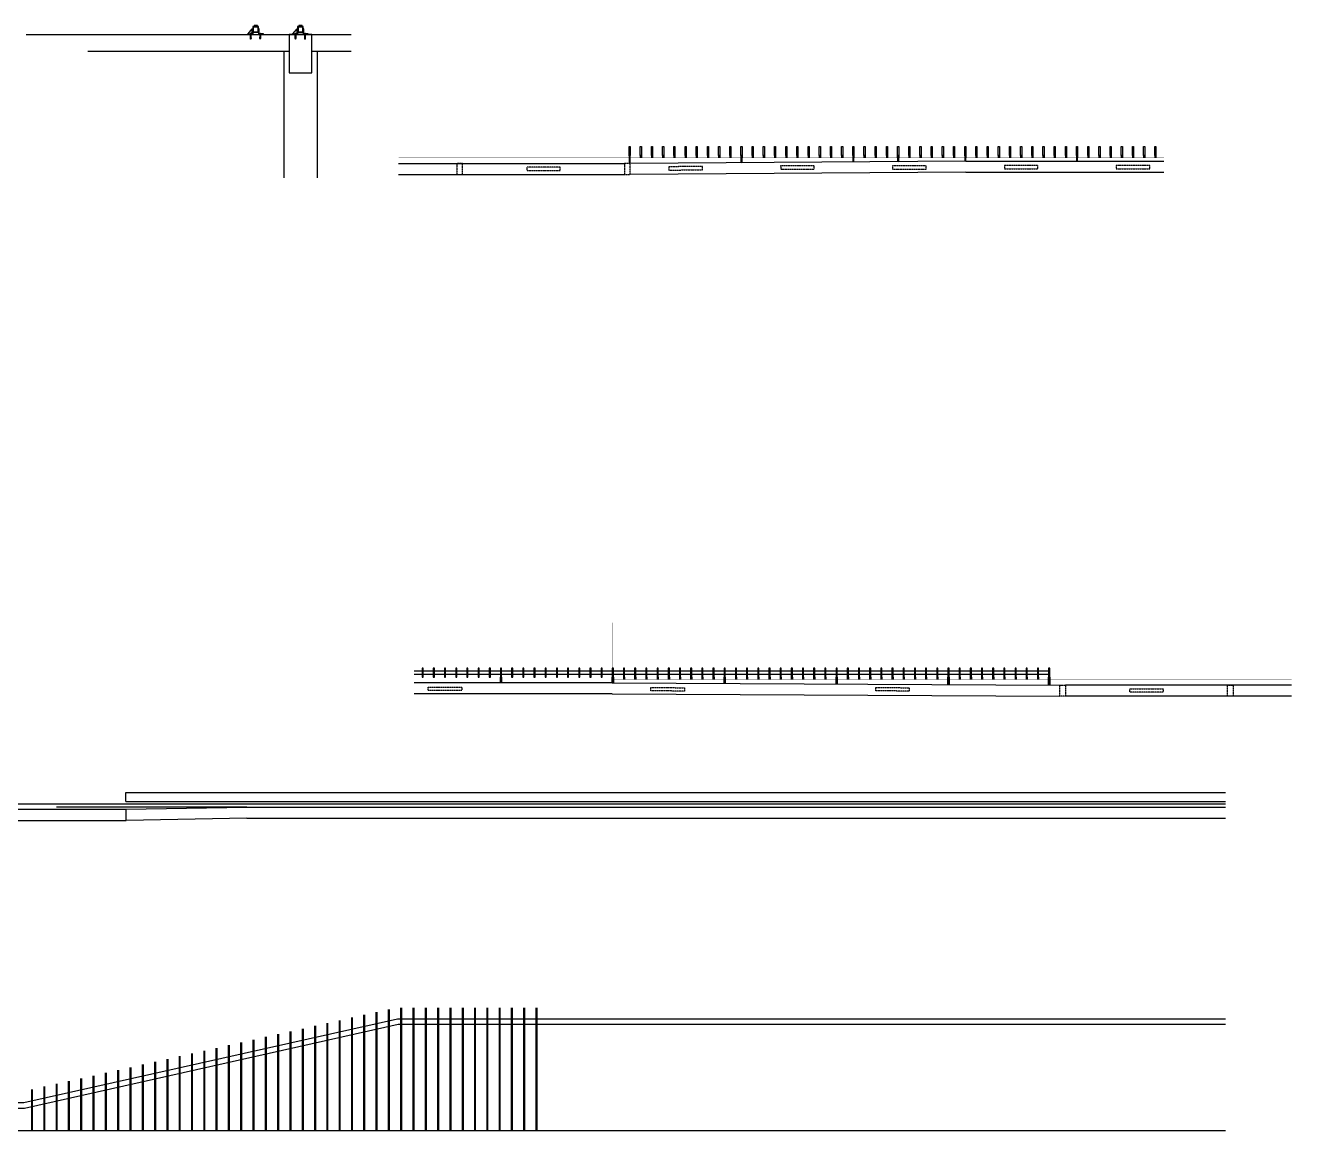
# Model space of a CAD drawing. Extents: x -1831 to 48883, y -18226 to 10907.
# Drawn here: x 5851 to 17171, y -18226 to -8335 of the extents above; entities that cross this region are included whole.
import ezdxf

# ---------------------------------------------------------------- set-up
doc = ezdxf.new("R2010")
doc.units = 0
doc.header["$LTSCALE"] = 10
doc.header["$MEASUREMENT"] = 0
doc.linetypes.add('DASH', pattern=[0.35, 0.25, -0.1])
doc.layers.add('0-1', color=1, linetype='Continuous')
doc.layers.add('HJ(XT)-配景(其它)', color=8, linetype='Continuous')
doc.styles.add('dim_font', font='ISOCP', dxfattribs={"width": 0.8, "bigfont": 'HZTXT'})
pattern_1 = [(45, (-194491314.64, 130474453.718), (-10.7763073453, 10.7763073453), []), (45, (-194491311.048, 130474453.718), (-10.7763073453, 10.7763073453), []), (45, (-194491307.456, 130474453.718), (-10.7763073453, 10.7763073453), []), (45, (-194491303.864, 130474453.718), (-10.7763073453, 10.7763073453), [])]
pattern_2 = [(45, (-194490914.64, 130474453.718), (-10.7763073453, 10.7763073453), []), (45, (-194490911.048, 130474453.718), (-10.7763073453, 10.7763073453), []), (45, (-194490907.456, 130474453.718), (-10.7763073453, 10.7763073453), []), (45, (-194490903.864, 130474453.718), (-10.7763073453, 10.7763073453), [])]

# ---------------------------------------------------------------- blocks, each defined once
blk = doc.blocks.new('A$C0A9333B6')
at = {"layer": 'HJ(XT)-配景(其它)', "color": 1, "linetype": 'DASH'}
for p, q in [((-4, 3), (-10, 3)), ((-10, 3), (-10, -13)), ((-4, -14), (-4, 5)), ((-4, 5), (-4, -14)), ((-4, 5), (-4, 5)), ((-4, 3), (-4, -13)), ((64, 1), (34, 0)), ((64, 1), (64, -1)), ((34, -2), (-13, -2)), ((-13, -2), (-13, -8)), ((34, -8), (-13, -8)), ((-4, -13), (-10, -13)), ((-4, -14), (-4, -14)), ((34, 0), (2, 0)), ((2, 0), (2, -10)), ((34, -10), (2, -10)), ((73, -1), (34, -2)), ((73, -9), (34, -8)), ((64, -11), (34, -10)), ((64, -9), (64, -11)), ((73, -1), (73, -9))]:
    blk.add_line(p, q, dxfattribs=at)
for points in [[(-12, -2), (-11, -8, 10.803562)], [(-12, -2), (-12, -8, 10.803562)], [(-11, -2), (-10, -6, 10.803562)]]:
    blk.add_lwpolyline(points, format="xyb", dxfattribs=at)
at = {"layer": 'HJ(XT)-配景(其它)', "color": 1, "style": 'dim_font', "width": 0.8, "flags": 9}
for tag in ['YSIZE', 'XSIZE']:
    blk.add_attdef(tag, (-4, -6), '', height=0.5, rotation=270, dxfattribs=at)

msp = doc.modelspace()

# ---------------------------------------------------------------- hatches: boundary and pattern name
h = msp.add_hatch()
h.set_pattern_fill('ANSI31', color=8, scale=2)
h.set_pattern_definition([(45, (9829.6998, -12127.322), (-2.245064, 2.245064), [])])
h.paths.add_polyline_path([(11258, -9499), (11248, -9499), (11248, -9566), (11258, -9566)])
h = msp.add_hatch()
h.set_pattern_fill('ANSI31', color=8, scale=2)
h.set_pattern_definition([(45, (10829.6998, -12127.322), (-2.245064, 2.245064), [])])
h.paths.add_polyline_path([(12248, -9562), (12258, -9562), (12258, -9499), (12248, -9499)])
h = msp.add_hatch()
h.set_pattern_fill('ANSI31', color=8, scale=2)
h.set_pattern_definition([(45, (11829.6998, -12127.322), (-2.245064, 2.245064), [])])
h.paths.add_polyline_path([(13248, -9555), (13258, -9555), (13258, -9499), (13248, -9499)])
h = msp.add_hatch()
h.set_pattern_fill('ANSI31', color=8, scale=2)
h.set_pattern_definition([(45, (12229.6998, -12127.322), (-2.245064, 2.245064), [])])
h.paths.add_polyline_path([(13648, -9553), (13658, -9553), (13658, -9499), (13648, -9499)])
h = msp.add_hatch()
h.set_pattern_fill('ANSI31', color=8, scale=2)
h.set_pattern_definition([(45, (12829.6998, -12127.322), (-2.245064, 2.245064), [])])
h.paths.add_polyline_path([(14248, -9549), (14258, -9549), (14258, -9499), (14248, -9499)])
h = msp.add_hatch()
h.set_pattern_fill('ANSI31', color=8, scale=2)
h.set_pattern_definition([(45, (13829.6998, -12127.322), (-2.245064, 2.245064), [])])
h.paths.add_polyline_path([(15248, -9549), (15258, -9549), (15258, -9499), (15248, -9499)])
h = msp.add_hatch()
h.set_pattern_fill('ANSI31', color=8, scale=2)
h.set_pattern_definition([(45, (4915.9997, -16791.9034), (-2.245064, 2.245064), [])])
h.paths.add_polyline_path([(10108, -14213), (10098, -14213), (10098, -14163), (10108, -14163)])
h = msp.add_hatch()
h.set_pattern_fill('ANSI31', color=8, scale=2)
h.set_pattern_definition([(45, (3915.9997, -16791.9034), (-2.245064, 2.245064), [])])
h.paths.add_polyline_path([(11108, -14213), (11098, -14213), (11098, -14163), (11108, -14163)])
h = msp.add_hatch()
h.set_pattern_fill('ANSI31', color=8, scale=2)
h.set_pattern_definition([(45, (2935.9997, -16791.9034), (-2.245064, 2.245064), [])])
h.paths.add_polyline_path([(12108, -14218), (12098, -14218), (12098, -14163), (12108, -14163)])
h = msp.add_hatch()
h.set_pattern_fill('ANSI31', color=8, scale=2)
h.set_pattern_definition([(45, (1915.9997, -16791.9034), (-2.245064, 2.245064), [])])
h.paths.add_polyline_path([(13108, -14223), (13098, -14223), (13098, -14163), (13108, -14163)])
h = msp.add_hatch()
h.set_pattern_fill('ANSI31', color=8, scale=2)
h.set_pattern_definition([(45, (915.9997, -16791.9034), (-2.245064, 2.245064), [])])
h.paths.add_polyline_path([(14108, -14228), (14098, -14228), (14098, -14163), (14108, -14163)])
h = msp.add_hatch()
h.set_pattern_fill('ANSI31', color=8, scale=2)
h.set_pattern_definition([(45, (15.9997, -16791.9034), (-2.245064, 2.245064), [])])
h.paths.add_polyline_path([(14998, -14163), (15008, -14163), (15008, -14233), (14998, -14233)])
at = {"layer": '0-1'}
h = msp.add_hatch(dxfattribs=at)
h.set_pattern_fill('ANSI34', color=256, scale=0.8, style=0)
h.set_pattern_definition(pattern_1)
edge = h.paths.add_edge_path()
edge.add_line((7885, -8366), (7885, -8416))
edge.add_line((7885, -8416), (7840, -8416))
edge.add_line((7840, -8416), (7840, -8412))
edge.add_arc((7842, -8412), 1.65, 90, 180, ccw=False)
edge.add_line((7842, -8411), (7875, -8411))
edge.add_arc((7875, -8406), 5, 270, 360)
edge.add_line((7880, -8406), (7880, -8367))
edge.add_arc((7882, -8367), 1.65, 90, 180, ccw=False)
edge.add_line((7882, -8366), (7885, -8366))
h = msp.add_hatch(dxfattribs=at)
h.set_pattern_fill('ANSI34', color=256, scale=0.8, style=0)
h.set_pattern_definition(pattern_1)
edge = h.paths.add_edge_path()
edge.add_line((7935, -8366), (7935, -8416))
edge.add_line((7935, -8416), (7980, -8416))
edge.add_line((7980, -8416), (7980, -8412))
edge.add_arc((7978, -8412), 1.65, 0, 90)
edge.add_line((7978, -8411), (7945, -8411))
edge.add_arc((7945, -8406), 5, 180, 270, ccw=False)
edge.add_line((7940, -8406), (7940, -8367))
edge.add_arc((7938, -8367), 1.65, 0, 90)
edge.add_line((7938, -8366), (7935, -8366))
h = msp.add_hatch(dxfattribs=at)
h.set_pattern_fill('ANSI34', color=256, scale=0.8, style=0)
h.set_pattern_definition(pattern_2)
edge = h.paths.add_edge_path()
edge.add_line((8285, -8366), (8285, -8416))
edge.add_line((8285, -8416), (8240, -8416))
edge.add_line((8240, -8416), (8240, -8412))
edge.add_arc((8242, -8412), 1.65, 90, 180, ccw=False)
edge.add_line((8242, -8411), (8275, -8411))
edge.add_arc((8275, -8406), 5, 270, 360)
edge.add_line((8280, -8406), (8280, -8367))
edge.add_arc((8282, -8367), 1.65, 90, 180, ccw=False)
edge.add_line((8282, -8366), (8285, -8366))
h = msp.add_hatch(dxfattribs=at)
h.set_pattern_fill('ANSI34', color=256, scale=0.8, style=0)
h.set_pattern_definition(pattern_2)
edge = h.paths.add_edge_path()
edge.add_line((8335, -8366), (8335, -8416))
edge.add_line((8335, -8416), (8380, -8416))
edge.add_line((8380, -8416), (8380, -8412))
edge.add_arc((8378, -8412), 1.65, 0, 90)
edge.add_line((8378, -8411), (8345, -8411))
edge.add_arc((8345, -8406), 5, 180, 270, ccw=False)
edge.add_line((8340, -8406), (8340, -8367))
edge.add_arc((8338, -8367), 1.65, 0, 90)
edge.add_line((8338, -8366), (8335, -8366))

# ---------------------------------------------------------------- linework, layer by layer
at = {"color": 4}
for points in [[(5859, -8416), (8763, -8416)], [(8411, -8759), (8411, -8759), (8411, -8759), (8411, -8416), (8211, -8416), (8211, -8759), (8411, -8759)], [(6411, -8566), (8211, -8566)], [(8161, -8566), (8161, -9697)], [(8411, -8566), (8763, -8566)], [(8461, -8566), (8461, -9697)], [(9187, -9569), (11208, -9569)], [(9187, -9669), (11208, -9669)], [(17170, -14233), (15148, -14233)], [(17170, -14333), (15148, -14333)]]:
    msp.add_lwpolyline(points, dxfattribs=at)
at = {"color": 6}
for points in [[(11248, -9419), (11258, -9419), (11258, -9499), (11248, -9499)], [(11348, -9419), (11358, -9419), (11358, -9499), (11348, -9499)], [(11448, -9419), (11458, -9419), (11458, -9499), (11448, -9499)], [(11548, -9419), (11558, -9419), (11558, -9499), (11548, -9499)], [(11658, -9499), (11648, -9499), (11648, -9419), (11658, -9419)], [(11748, -9419), (11758, -9419), (11758, -9499), (11748, -9499)], [(11848, -9419), (11858, -9419), (11858, -9499), (11848, -9499)], [(11948, -9419), (11958, -9419), (11958, -9499), (11948, -9499)], [(12048, -9419), (12058, -9419), (12058, -9499), (12048, -9499)], [(12148, -9419), (12158, -9419), (12158, -9499), (12148, -9499)], [(12248, -9419), (12258, -9419), (12258, -9499), (12248, -9499)], [(12348, -9419), (12358, -9419), (12358, -9499), (12348, -9499)], [(12448, -9419), (12458, -9419), (12458, -9499), (12448, -9499)], [(12548, -9419), (12558, -9419), (12558, -9499), (12548, -9499)], [(12658, -9499), (12648, -9499), (12648, -9419), (12658, -9419)], [(12748, -9419), (12758, -9419), (12758, -9499), (12748, -9499)], [(12848, -9419), (12858, -9419), (12858, -9499), (12848, -9499)], [(12948, -9419), (12958, -9419), (12958, -9499), (12948, -9499)], [(13048, -9419), (13058, -9419), (13058, -9499), (13048, -9499)], [(13148, -9419), (13158, -9419), (13158, -9499), (13148, -9499)], [(13248, -9419), (13258, -9419), (13258, -9499), (13248, -9499)], [(13348, -9419), (13358, -9419), (13358, -9499), (13348, -9499)], [(13448, -9419), (13458, -9419), (13458, -9499), (13448, -9499)], [(13548, -9419), (13558, -9419), (13558, -9499), (13548, -9499)], [(13748, -9419), (13758, -9419), (13758, -9499), (13748, -9499)], [(13848, -9419), (13858, -9419), (13858, -9499), (13848, -9499)], [(13948, -9419), (13958, -9419), (13958, -9499), (13948, -9499)], [(14048, -9419), (14058, -9419), (14058, -9499), (14048, -9499)], [(14148, -9419), (14158, -9419), (14158, -9499), (14148, -9499)], [(14248, -9419), (14258, -9419), (14258, -9499), (14248, -9499)], [(14348, -9419), (14358, -9419), (14358, -9499), (14348, -9499)], [(14448, -9419), (14458, -9419), (14458, -9499), (14448, -9499)], [(14548, -9419), (14558, -9419), (14558, -9499), (14548, -9499)], [(14648, -9419), (14658, -9419), (14658, -9499), (14648, -9499)], [(14748, -9419), (14758, -9419), (14758, -9499), (14748, -9499)], [(14848, -9419), (14858, -9419), (14858, -9499), (14848, -9499)], [(14948, -9419), (14958, -9419), (14958, -9499), (14948, -9499)], [(15048, -9419), (15058, -9419), (15058, -9499), (15048, -9499)], [(15148, -9419), (15158, -9419), (15158, -9499), (15148, -9499)], [(15248, -9419), (15258, -9419), (15258, -9499), (15248, -9499)], [(15348, -9419), (15358, -9419), (15358, -9499), (15348, -9499)], [(15448, -9419), (15458, -9419), (15458, -9499), (15448, -9499)], [(15548, -9419), (15558, -9419), (15558, -9499), (15548, -9499)], [(15648, -9419), (15658, -9419), (15658, -9499), (15648, -9499)], [(15748, -9419), (15758, -9419), (15758, -9499), (15748, -9499)], [(15848, -9419), (15858, -9419), (15858, -9499), (15848, -9499)], [(15948, -9419), (15958, -9419), (15958, -9499), (15948, -9499)], [(9408, -14083), (9398, -14083), (9398, -14163), (9408, -14163)], [(9508, -14083), (9498, -14083), (9498, -14163), (9508, -14163)], [(9608, -14083), (9598, -14083), (9598, -14163), (9608, -14163)], [(9708, -14083), (9698, -14083), (9698, -14163), (9708, -14163)], [(9808, -14083), (9798, -14083), (9798, -14163), (9808, -14163)], [(9908, -14083), (9898, -14083), (9898, -14163), (9908, -14163)], [(10008, -14083), (9998, -14083), (9998, -14163), (10008, -14163)], [(10108, -14083), (10098, -14083), (10098, -14163), (10108, -14163)], [(10208, -14083), (10198, -14083), (10198, -14163), (10208, -14163)], [(10308, -14083), (10298, -14083), (10298, -14163), (10308, -14163)], [(10408, -14083), (10398, -14083), (10398, -14163), (10408, -14163)], [(10508, -14083), (10498, -14083), (10498, -14163), (10508, -14163)], [(10608, -14083), (10598, -14083), (10598, -14163), (10608, -14163)], [(10708, -14083), (10698, -14083), (10698, -14163), (10708, -14163)], [(10808, -14083), (10798, -14083), (10798, -14163), (10808, -14163)], [(10908, -14083), (10898, -14083), (10898, -14163), (10908, -14163)], [(11008, -14083), (10998, -14083), (10998, -14163), (11008, -14163)], [(11108, -14083), (11098, -14083), (11098, -14163), (11108, -14163)], [(11208, -14083), (11198, -14083), (11198, -14163), (11208, -14163)], [(11308, -14083), (11298, -14083), (11298, -14163), (11308, -14163)], [(11408, -14083), (11398, -14083), (11398, -14163), (11408, -14163)], [(11508, -14083), (11498, -14083), (11498, -14163), (11508, -14163)], [(11608, -14083), (11598, -14083), (11598, -14163), (11608, -14163)], [(11708, -14083), (11698, -14083), (11698, -14163), (11708, -14163)], [(11808, -14083), (11798, -14083), (11798, -14163), (11808, -14163)], [(11908, -14083), (11898, -14083), (11898, -14163), (11908, -14163)], [(12008, -14083), (11998, -14083), (11998, -14163), (12008, -14163)], [(12108, -14083), (12098, -14083), (12098, -14163), (12108, -14163)], [(12208, -14083), (12198, -14083), (12198, -14163), (12208, -14163)], [(12308, -14083), (12298, -14083), (12298, -14163), (12308, -14163)], [(12408, -14083), (12398, -14083), (12398, -14163), (12408, -14163)], [(12508, -14083), (12498, -14083), (12498, -14163), (12508, -14163)], [(12608, -14083), (12598, -14083), (12598, -14163), (12608, -14163)], [(12708, -14083), (12698, -14083), (12698, -14163), (12708, -14163)], [(12808, -14083), (12798, -14083), (12798, -14163), (12808, -14163)], [(12908, -14083), (12898, -14083), (12898, -14163), (12908, -14163)], [(13008, -14083), (12998, -14083), (12998, -14163), (13008, -14163)], [(13108, -14083), (13098, -14083), (13098, -14163), (13108, -14163)], [(13208, -14083), (13198, -14083), (13198, -14163), (13208, -14163)], [(13308, -14083), (13298, -14083), (13298, -14163), (13308, -14163)], [(13408, -14083), (13398, -14083), (13398, -14163), (13408, -14163)], [(13508, -14083), (13498, -14083), (13498, -14163), (13508, -14163)], [(13608, -14083), (13598, -14083), (13598, -14163), (13608, -14163)], [(13698, -14163), (13708, -14163), (13708, -14083), (13698, -14083)], [(13808, -14083), (13798, -14083), (13798, -14163), (13808, -14163)], [(13908, -14083), (13898, -14083), (13898, -14163), (13908, -14163)], [(14008, -14083), (13998, -14083), (13998, -14163), (14008, -14163)], [(14108, -14083), (14098, -14083), (14098, -14163), (14108, -14163)], [(14208, -14083), (14198, -14083), (14198, -14163), (14208, -14163)], [(14308, -14083), (14298, -14083), (14298, -14163), (14308, -14163)], [(14408, -14083), (14398, -14083), (14398, -14163), (14408, -14163)], [(14508, -14083), (14498, -14083), (14498, -14163), (14508, -14163)], [(14608, -14083), (14598, -14083), (14598, -14163), (14608, -14163)], [(14698, -14163), (14708, -14163), (14708, -14083), (14698, -14083)], [(14808, -14083), (14798, -14083), (14798, -14163), (14808, -14163)], [(14908, -14083), (14898, -14083), (14898, -14163), (14908, -14163)], [(15008, -14083), (14998, -14083), (14998, -14163), (15008, -14163)]]:
    msp.add_lwpolyline(points, close=True, dxfattribs=at)
for points in [[(11258, -9569), (11258, -9499), (11248, -9499), (11248, -9569)], [(11548, -9499), (11558, -9499)], [(12258, -9562), (12258, -9499), (12248, -9499), (12248, -9562)], [(13258, -9555), (13258, -9499), (13248, -9499), (13248, -9555)], [(13648, -9519), (13648, -9419), (13658, -9419), (13658, -9519)], [(13648, -9499), (13658, -9499)], [(13648, -9499), (13658, -9499)], [(13658, -9553), (13658, -9499), (13648, -9499), (13648, -9553)], [(14258, -9549), (14258, -9499), (14248, -9499), (14248, -9549)], [(15258, -9549), (15258, -9499), (15248, -9499), (15248, -9549)], [(14258, -9549), (11258, -9569)], [(14258, -9549), (16029, -9549)], [(14258, -9649), (11258, -9669)], [(14258, -9649), (16029, -9649)], [(11098, -14213), (9327, -14213)], [(10098, -14213), (10098, -14163), (10108, -14163), (10108, -14213)], [(11098, -14213), (11098, -14163), (11108, -14163), (11108, -14213)], [(11098, -14213), (15098, -14233)], [(12098, -14218), (12098, -14163), (12108, -14163), (12108, -14218)], [(13098, -14223), (13098, -14163), (13108, -14163), (13108, -14223)], [(13808, -14163), (13798, -14163)], [(14098, -14228), (14098, -14163), (14108, -14163), (14108, -14228)], [(14808, -14163), (14798, -14163)], [(14998, -14233), (14998, -14163), (15008, -14163), (15008, -14233)], [(11098, -14313), (9327, -14313)], [(11098, -14313), (15098, -14333)]]:
    msp.add_lwpolyline(points, dxfattribs=at)
at = {"color": 8}
for points in [[(11348, -9499), (11348, -9519)], [(11358, -9499), (11358, -9519)], [(11448, -9499), (11448, -9519)], [(11458, -9499), (11458, -9519)], [(11548, -9499), (11548, -9519)], [(11558, -9499), (11558, -9519)], [(11648, -9499), (11648, -9519)], [(11658, -9499), (11658, -9519)], [(11748, -9499), (11748, -9519)], [(11758, -9499), (11758, -9519)], [(11848, -9499), (11848, -9519)], [(11858, -9499), (11858, -9519)], [(11948, -9499), (11948, -9519)], [(11958, -9499), (11958, -9519)], [(12048, -9499), (12048, -9519)], [(12058, -9499), (12058, -9519)], [(12148, -9499), (12148, -9519)], [(12158, -9499), (12158, -9519)], [(12248, -9499), (12248, -9519)], [(12258, -9499), (12258, -9519)], [(12348, -9499), (12348, -9519)], [(12358, -9499), (12358, -9519)], [(12448, -9499), (12448, -9519)], [(12458, -9499), (12458, -9519)], [(12548, -9499), (12548, -9519)], [(12558, -9499), (12558, -9519)], [(12648, -9499), (12648, -9519)], [(12658, -9499), (12658, -9519)], [(12748, -9499), (12748, -9519)], [(12758, -9499), (12758, -9519)], [(12848, -9499), (12848, -9519)], [(12858, -9499), (12858, -9519)], [(12948, -9499), (12948, -9519)], [(12958, -9499), (12958, -9519)], [(13048, -9499), (13048, -9519)], [(13058, -9499), (13058, -9519)], [(13148, -9499), (13148, -9519)], [(13158, -9499), (13158, -9519)], [(13248, -9499), (13248, -9519)], [(13248, -9499), (13248, -9519)], [(13258, -9499), (13258, -9519)], [(13258, -9499), (13258, -9519)], [(13348, -9499), (13348, -9519)], [(13358, -9499), (13358, -9519)], [(13448, -9499), (13448, -9519)], [(13458, -9499), (13458, -9519)], [(13548, -9499), (13548, -9519)], [(13558, -9499), (13558, -9519)], [(13748, -9499), (13748, -9519)], [(13758, -9499), (13758, -9519)], [(13848, -9499), (13848, -9519)], [(13858, -9499), (13858, -9519)], [(13948, -9499), (13948, -9519)], [(13958, -9499), (13958, -9519)], [(14048, -9499), (14048, -9519)], [(14058, -9499), (14058, -9519)], [(14148, -9499), (14148, -9519)], [(14158, -9499), (14158, -9519)], [(14248, -9499), (14248, -9519)], [(14248, -9499), (14248, -9519)], [(14248, -9499), (14248, -9519)], [(14258, -9499), (14258, -9519)], [(14258, -9499), (14258, -9519)], [(14258, -9499), (14258, -9519)], [(14348, -9499), (14348, -9519)], [(14358, -9499), (14358, -9519)], [(14448, -9499), (14448, -9519)], [(14458, -9499), (14458, -9519)], [(14548, -9499), (14548, -9519)], [(14558, -9499), (14558, -9519)], [(14648, -9499), (14648, -9519)], [(14658, -9499), (14658, -9519)], [(14748, -9499), (14748, -9519)], [(14758, -9499), (14758, -9519)], [(14848, -9499), (14848, -9519)], [(14858, -9499), (14858, -9519)], [(14948, -9499), (14948, -9519)], [(14958, -9499), (14958, -9519)], [(15048, -9499), (15048, -9519)], [(15058, -9499), (15058, -9519)], [(15148, -9499), (15148, -9519)], [(15158, -9499), (15158, -9519)], [(15248, -9499), (15248, -9519)], [(15248, -9499), (15248, -9519)], [(15248, -9499), (15248, -9519)], [(15248, -9499), (15248, -9519)], [(15258, -9499), (15258, -9519)], [(15258, -9499), (15258, -9519)], [(15258, -9499), (15258, -9519)], [(15258, -9499), (15258, -9519)], [(15348, -9499), (15348, -9519)], [(15358, -9499), (15358, -9519)], [(15448, -9499), (15448, -9519)], [(15458, -9499), (15458, -9519)], [(15548, -9499), (15548, -9519)], [(15558, -9499), (15558, -9519)], [(15648, -9499), (15648, -9519)], [(15658, -9499), (15658, -9519)], [(15748, -9499), (15748, -9519)], [(15758, -9499), (15758, -9519)], [(15848, -9499), (15848, -9519)], [(15858, -9499), (15858, -9519)], [(15948, -9499), (15948, -9519)], [(15958, -9499), (15958, -9519)], [(10098, -14163), (10098, -14183)], [(10098, -14163), (10098, -14183)], [(10098, -14163), (10098, -14183)], [(10098, -14163), (10098, -14183)], [(10108, -14163), (10108, -14183)], [(10108, -14163), (10108, -14183)], [(10108, -14163), (10108, -14183)], [(10108, -14163), (10108, -14183)], [(11098, -14163), (11098, -14183)], [(11098, -14163), (11098, -14183)], [(11098, -14163), (11098, -14183)], [(11108, -14163), (11108, -14183)], [(11108, -14163), (11108, -14183)], [(11108, -14163), (11108, -14183)], [(11198, -14163), (11198, -14183)], [(11208, -14163), (11208, -14183)], [(11298, -14163), (11298, -14183)], [(11308, -14163), (11308, -14183)], [(11398, -14163), (11398, -14183)], [(11408, -14163), (11408, -14183)], [(11498, -14163), (11498, -14183)], [(11508, -14163), (11508, -14183)], [(11598, -14163), (11598, -14183)], [(11608, -14163), (11608, -14183)], [(11698, -14163), (11698, -14183)], [(11708, -14163), (11708, -14183)], [(11798, -14163), (11798, -14183)], [(11808, -14163), (11808, -14183)], [(11898, -14163), (11898, -14183)], [(11908, -14163), (11908, -14183)], [(11998, -14163), (11998, -14183)], [(12008, -14163), (12008, -14183)], [(12098, -14163), (12098, -14183)], [(12098, -14163), (12098, -14183)], [(12108, -14163), (12108, -14183)], [(12108, -14163), (12108, -14183)], [(12198, -14163), (12198, -14183)], [(12208, -14163), (12208, -14183)], [(12298, -14163), (12298, -14183)], [(12308, -14163), (12308, -14183)], [(12398, -14163), (12398, -14183)], [(12408, -14163), (12408, -14183)], [(12498, -14163), (12498, -14183)], [(12508, -14163), (12508, -14183)], [(12598, -14163), (12598, -14183)], [(12608, -14163), (12608, -14183)], [(12698, -14163), (12698, -14183)], [(12708, -14163), (12708, -14183)], [(12798, -14163), (12798, -14183)], [(12808, -14163), (12808, -14183)], [(12898, -14163), (12898, -14183)], [(12908, -14163), (12908, -14183)], [(12998, -14163), (12998, -14183)], [(13008, -14163), (13008, -14183)], [(13098, -14163), (13098, -14183)], [(13098, -14163), (13098, -14183)], [(13108, -14163), (13108, -14183)], [(13108, -14163), (13108, -14183)], [(13198, -14163), (13198, -14183)], [(13208, -14163), (13208, -14183)], [(13298, -14163), (13298, -14183)], [(13308, -14163), (13308, -14183)], [(13398, -14163), (13398, -14183)], [(13408, -14163), (13408, -14183)], [(13498, -14163), (13498, -14183)], [(13508, -14163), (13508, -14183)], [(13598, -14163), (13598, -14183)], [(13608, -14163), (13608, -14183)], [(13698, -14163), (13698, -14183)], [(13708, -14163), (13708, -14183)], [(13798, -14163), (13798, -14183)], [(13808, -14163), (13808, -14183)], [(13898, -14163), (13898, -14183)], [(13908, -14163), (13908, -14183)], [(13998, -14163), (13998, -14183)], [(14008, -14163), (14008, -14183)], [(14098, -14163), (14098, -14183)], [(14108, -14163), (14108, -14183)], [(14198, -14163), (14198, -14183)], [(14208, -14163), (14208, -14183)], [(14298, -14163), (14298, -14183)], [(14308, -14163), (14308, -14183)], [(14398, -14163), (14398, -14183)], [(14408, -14163), (14408, -14183)], [(14498, -14163), (14498, -14183)], [(14508, -14163), (14508, -14183)], [(14598, -14163), (14598, -14183)], [(14608, -14163), (14608, -14183)], [(14698, -14163), (14698, -14183)], [(14708, -14163), (14708, -14183)], [(14798, -14163), (14798, -14183)], [(14808, -14163), (14808, -14183)], [(14898, -14163), (14898, -14183)], [(14908, -14163), (14908, -14183)]]:
    msp.add_lwpolyline(points, dxfattribs=at)
at = {"color": 251, "const_width": 3}
for points in [[(9187, -9519), (16029, -9519)], [(11098, -14183), (11098, -13675)], [(17170, -14183), (11098, -14183)]]:
    msp.add_lwpolyline(points, dxfattribs=at)
at = {"color": 8, "linetype": 'DASH'}
for points in [[(9708, -9669), (9758, -9669), (9758, -9569), (9708, -9569)], [(11208, -9669), (11258, -9669), (11258, -9569), (11208, -9569)], [(15148, -14333), (15098, -14333), (15098, -14233), (15148, -14233)], [(16648, -14333), (16598, -14333), (16598, -14233), (16648, -14233)]]:
    msp.add_lwpolyline(points, close=True, dxfattribs=at)
at = {"color": 8, "linetype": 'DASH', "lineweight": -2}
for points in [[(10633, -9634), (10633, -9604), (10333, -9604), (10333, -9634), (10633, -9634)], [(11904, -9627), (11903, -9597), (11603, -9599), (11604, -9629), (11904, -9627)], [(12904, -9620), (12903, -9590), (12603, -9592), (12604, -9622), (12904, -9620)], [(13904, -9620), (13903, -9590), (13603, -9592), (13604, -9622), (13904, -9620)], [(14903, -9619), (14903, -9589), (14603, -9589), (14603, -9619), (14903, -9619)], [(15903, -9619), (15903, -9589), (15603, -9589), (15603, -9619), (15903, -9619)], [(9453, -14283), (9453, -14253), (9753, -14253), (9753, -14283), (9453, -14283)], [(11443, -14285), (11443, -14255), (11743, -14257), (11743, -14287), (11443, -14285)], [(13453, -14285), (13453, -14255), (13753, -14257), (13753, -14287), (13453, -14285)], [(15723, -14298), (15723, -14268), (16023, -14268), (16023, -14298), (15723, -14298)]]:
    msp.add_lwpolyline(points, dxfattribs=at)
at = {"color": 41}
for points in [[(9398, -14108), (9327, -14108)], [(9398, -14138), (9327, -14138)], [(9498, -14108), (9408, -14108)], [(9498, -14138), (9408, -14138)], [(9598, -14108), (9508, -14108)], [(9598, -14138), (9508, -14138)], [(9698, -14108), (9608, -14108)], [(9698, -14138), (9608, -14138)], [(9798, -14108), (9708, -14108)], [(9798, -14138), (9708, -14138)], [(9898, -14108), (9808, -14108)], [(9898, -14138), (9808, -14138)], [(9998, -14108), (9908, -14108)], [(9998, -14138), (9908, -14138)], [(10098, -14108), (10008, -14108)], [(10098, -14138), (10008, -14138)], [(10198, -14108), (10108, -14108)], [(10198, -14138), (10108, -14138)], [(10298, -14108), (10208, -14108)], [(10298, -14138), (10208, -14138)], [(10398, -14108), (10308, -14108)], [(10398, -14138), (10308, -14138)], [(10498, -14108), (10408, -14108)], [(10498, -14138), (10408, -14138)], [(10598, -14108), (10508, -14108)], [(10598, -14138), (10508, -14138)], [(10698, -14108), (10608, -14108)], [(10698, -14138), (10608, -14138)], [(10798, -14108), (10708, -14108)], [(10798, -14138), (10708, -14138)], [(10898, -14108), (10808, -14108)], [(10898, -14138), (10808, -14138)], [(10998, -14108), (10908, -14108)], [(10998, -14138), (10908, -14138)], [(11098, -14108), (11008, -14108)], [(11098, -14138), (11008, -14138)], [(11198, -14108), (11108, -14108)], [(11198, -14138), (11108, -14138)], [(11298, -14108), (11208, -14108)], [(11298, -14138), (11208, -14138)], [(11398, -14108), (11308, -14108)], [(11398, -14138), (11308, -14138)], [(11498, -14108), (11408, -14108)], [(11498, -14138), (11408, -14138)], [(11598, -14108), (11508, -14108)], [(11598, -14138), (11508, -14138)], [(11698, -14108), (11608, -14108)], [(11698, -14138), (11608, -14138)], [(11798, -14108), (11708, -14108)], [(11798, -14138), (11708, -14138)], [(11898, -14108), (11808, -14108)], [(11898, -14138), (11808, -14138)], [(11998, -14108), (11908, -14108)], [(11998, -14138), (11908, -14138)], [(12098, -14108), (12008, -14108)], [(12098, -14138), (12008, -14138)], [(12198, -14108), (12108, -14108)], [(12198, -14138), (12108, -14138)], [(12298, -14108), (12208, -14108)], [(12298, -14138), (12208, -14138)], [(12398, -14108), (12308, -14108)], [(12398, -14138), (12308, -14138)], [(12498, -14108), (12408, -14108)], [(12498, -14138), (12408, -14138)], [(12598, -14108), (12508, -14108)], [(12598, -14138), (12508, -14138)], [(12698, -14108), (12608, -14108)], [(12698, -14138), (12608, -14138)], [(12798, -14108), (12708, -14108)], [(12798, -14138), (12708, -14138)], [(12898, -14108), (12808, -14108)], [(12898, -14138), (12808, -14138)], [(12998, -14108), (12908, -14108)], [(12998, -14138), (12908, -14138)], [(13098, -14108), (13008, -14108)], [(13098, -14138), (13008, -14138)], [(13198, -14108), (13108, -14108)], [(13198, -14138), (13108, -14138)], [(13298, -14108), (13208, -14108)], [(13298, -14138), (13208, -14138)], [(13398, -14108), (13308, -14108)], [(13398, -14138), (13308, -14138)], [(13498, -14108), (13408, -14108)], [(13498, -14138), (13408, -14138)], [(13598, -14108), (13508, -14108)], [(13598, -14138), (13508, -14138)], [(13698, -14108), (13608, -14108)], [(13698, -14138), (13608, -14138)], [(13798, -14108), (13708, -14108)], [(13798, -14138), (13708, -14138)], [(13898, -14108), (13808, -14108)], [(13898, -14138), (13808, -14138)], [(13998, -14108), (13908, -14108)], [(13998, -14138), (13908, -14138)], [(14098, -14108), (14008, -14108)], [(14098, -14138), (14008, -14138)], [(14198, -14108), (14108, -14108)], [(14198, -14138), (14108, -14138)], [(14298, -14108), (14208, -14108)], [(14298, -14138), (14208, -14138)], [(14398, -14108), (14308, -14108)], [(14398, -14138), (14308, -14138)], [(14498, -14108), (14408, -14108)], [(14498, -14138), (14408, -14138)], [(14598, -14108), (14508, -14108)], [(14598, -14138), (14508, -14138)], [(14698, -14108), (14608, -14108)], [(14698, -14138), (14608, -14138)], [(14798, -14108), (14708, -14108)], [(14798, -14138), (14708, -14138)], [(14898, -14108), (14808, -14108)], [(14898, -14138), (14808, -14138)], [(14998, -14108), (14908, -14108)], [(14998, -14138), (14908, -14138)]]:
    msp.add_lwpolyline(points, dxfattribs=at)
for points in [[(6750, -15194), (16579, -15194)], [(6750, -15274), (6750, -15194)], [(6750, -15274), (16579, -15274)], [(654, -15294), (16579, -15294)], [(654, -15344), (6752, -15344)], [(7831, -15324), (6130, -15324)], [(6752, -15344), (7831, -15324)], [(6752, -15444), (6752, -15344)], [(7831, -15324), (16579, -15324)], [(654, -15444), (6752, -15444)], [(7831, -15424), (6752, -15444)], [(7831, -15424), (16579, -15424)], [(654, -17966), (5837, -17966), (9179, -17216), (16579, -17216)], [(654, -18016), (5843, -18016), (9185, -17266), (16579, -17266)], [(654, -18216), (16579, -18216)]]:
    msp.add_lwpolyline(points)
at = {"const_width": 20}
for points in [[(8771, -17205), (8771, -18216)], [(8881, -17181), (8881, -18216)], [(8991, -17156), (8991, -18216)], [(9101, -17131), (9101, -18216)], [(9211, -17116), (9211, -18216)], [(9321, -17116), (9321, -18216)], [(9431, -17116), (9431, -18216)], [(9541, -17116), (9541, -18216)], [(9651, -17116), (9651, -18216)], [(9761, -17116), (9761, -18216)], [(9871, -17116), (9871, -18216)], [(9981, -17116), (9981, -18216)], [(10091, -17116), (10091, -18216)], [(10201, -17116), (10201, -18216)], [(10311, -17116), (10311, -18216)], [(10421, -17116), (10421, -18216)], [(8221, -17329), (8221, -18216)], [(8331, -17304), (8331, -18216)], [(8441, -17279), (8441, -18216)], [(8551, -17255), (8551, -18216)], [(8661, -17230), (8661, -18216)], [(7781, -17427), (7781, -18216)], [(7891, -17403), (7891, -18216)], [(8001, -17378), (8001, -18216)], [(8111, -17353), (8111, -18216)], [(7231, -17551), (7231, -18216)], [(7341, -17526), (7341, -18216)], [(7451, -17502), (7451, -18216)], [(7561, -17477), (7561, -18216)], [(7671, -17452), (7671, -18216)], [(6791, -17650), (6791, -18216)], [(6901, -17625), (6901, -18216)], [(7011, -17600), (7011, -18216)], [(7121, -17576), (7121, -18216)], [(6241, -17773), (6241, -18216)], [(6351, -17748), (6351, -18216)], [(6461, -17724), (6461, -18216)], [(6571, -17699), (6571, -18216)], [(6681, -17674), (6681, -18216)], [(5911, -17847), (5911, -18216)], [(6021, -17822), (6021, -18216)], [(6131, -17798), (6131, -18216)]]:
    msp.add_lwpolyline(points, dxfattribs=at)
at = {"layer": '0-1'}
for points in [[(7885, -8366), (7885, -8416), (7840, -8416), (7840, -8412, -0.414214), (7842, -8411), (7875, -8411, 0.414214), (7880, -8406), (7880, -8367, -0.414214), (7882, -8366)], [(7935, -8366), (7935, -8416), (7980, -8416), (7980, -8412, 0.414214), (7978, -8411), (7945, -8411, -0.414214), (7940, -8406), (7940, -8367, 0.414214), (7938, -8366)], [(8285, -8366), (8285, -8416), (8240, -8416), (8240, -8412, -0.414214), (8242, -8411), (8275, -8411, 0.414214), (8280, -8406), (8280, -8367, -0.414214), (8282, -8366)], [(8335, -8366), (8335, -8416), (8380, -8416), (8380, -8412, 0.414214), (8378, -8411), (8345, -8411, -0.414214), (8340, -8406), (8340, -8367, 0.414214), (8338, -8366)]]:
    msp.add_lwpolyline(points, format="xyb", close=True, dxfattribs=at)
for points in [[(7885, -8346), (7885, -8396), (7935, -8396), (7935, -8346), (7885, -8346)], [(7896, -8335), (7926, -8335)], [(7896, -8336), (7926, -8336)], [(7896, -8338), (7926, -8338)], [(8285, -8346), (8285, -8396), (8335, -8396), (8335, -8346), (8285, -8346)], [(8296, -8335), (8326, -8335)], [(8296, -8336), (8326, -8336)], [(8296, -8338), (8326, -8338)]]:
    msp.add_lwpolyline(points, dxfattribs=at)
for points in [[(7889, -8350), (7889, -8392), (7931, -8392), (7931, -8350)], [(7896, -8346), (7926, -8346), (7926, -8335), (7896, -8335)], [(8289, -8350), (8289, -8392), (8331, -8392), (8331, -8350)], [(8296, -8346), (8326, -8346), (8326, -8335), (8296, -8335)]]:
    msp.add_lwpolyline(points, close=True, dxfattribs=at)

# ---------------------------------------------------------------- block references
at = {"yscale": 0.6400000000000001, "zscale": 0.6400000000000001}
for p, xscale, rotation in [((7871, -8413), 0.6400000000000001, 270), ((7949, -8413), -0.6400000000000001, 90), ((8271, -8413), 0.6400000000000001, 270), ((8349, -8413), -0.6400000000000001, 90)]:
    msp.add_blockref('A$C0A9333B6', p, dxfattribs=dict(at, xscale=xscale, rotation=rotation))

doc.saveas('drawing.dxf')
